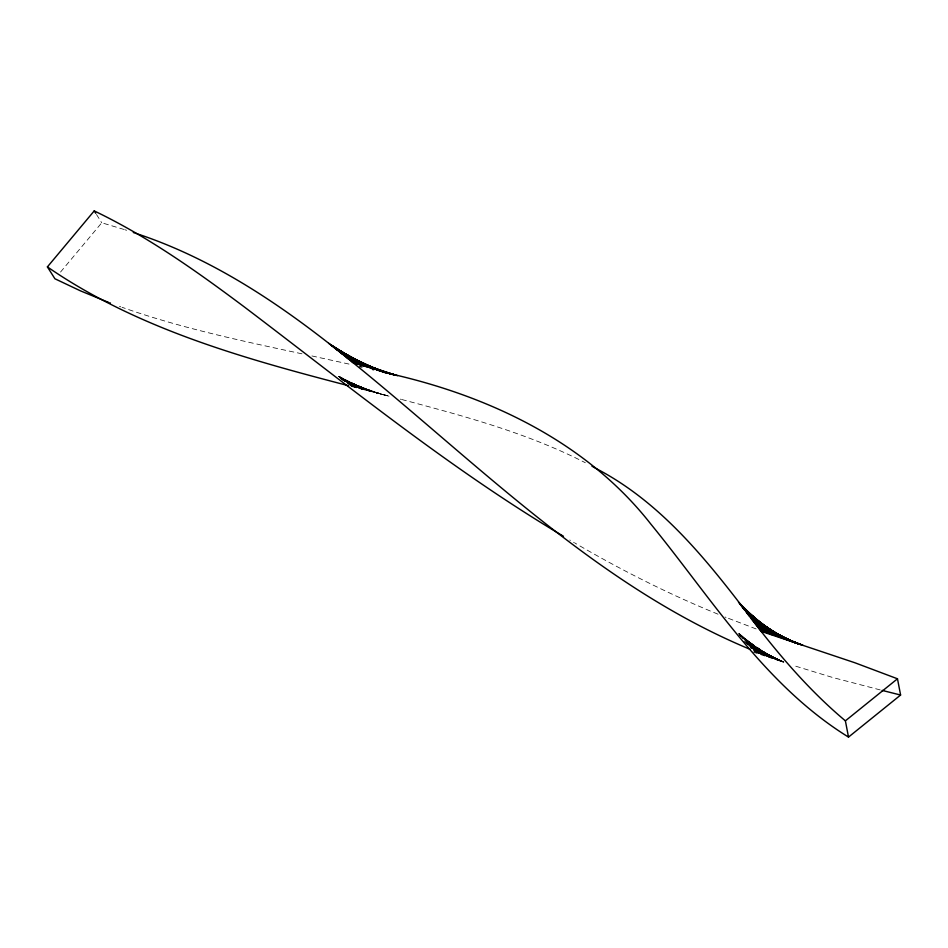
<?xml version="1.0" encoding="UTF-8"?>
<svg xmlns="http://www.w3.org/2000/svg" width="948" height="948" viewBox="0 0 948 948"><rect width="100%" height="100%" fill="white"/><g stroke="black" fill="none" stroke-linecap="round" stroke-linejoin="round"><path stroke-width="0.71" stroke-dasharray="4.74 3.56" d="M60.542 272.052L101.744 222.78L124.224 229.523M301.962 353.805C241.396 340.83 180.547 327.996 122.055 307.294M311.939 355.95L352.206 364.779M880.218 689.919L832.723 677.512L792.966 665.354M352.289 386.689L389.533 396.311M400.329 399.132L401.051 399.321M401.762 399.511C464.283 416.113 527.515 433.094 585.354 462.754M350.985 385.872L388.076 395.944M350.89 385.848L385.907 395.375L349.148 384.604M349.042 384.592L383.727 394.818L350.108 384.224M349.954 384.201L381.558 394.25L345.013 381.321M125.172 229.831L126.605 230.293M752.641 651.94L783.356 662.154M781.01 661.23L783.095 661.965L754.229 651.62L783.285 661.917M120.763 306.832L119.46 306.37M742.604 638.016L775.772 659.334L744.927 640.504L777.348 659.915L746.112 641.725L778.924 660.483L746.052 642.246L780.488 661.04L768.413 656.597M344.871 381.309L377.186 393.124L343.164 380.089M756.149 628.939L726.595 617.634M783.036 661.728L753.032 650.364L783.19 661.74M738.99 633.691L767.892 656.395L753.565 650.766M343.022 380.077L375.005 392.555L341.316 378.856M726.061 617.432L724.995 617.006M783.072 661.597L753.222 649.653L782.894 661.609M718.039 614.185C669.501 594.432 622.587 570.803 577.308 544.436M344.136 380.077L372.813 391.998L339.479 377.624M781.579 660.934L750.686 647.851L782.728 661.526L749.501 646.595L783.854 662.095L748.327 645.339L783.617 662.154L744.547 642.78L782.053 661.597L743.398 641.464L780.488 661.04M340.913 378.323L370.621 391.429L340.273 377.6M341.718 378.382L368.428 390.86L338.412 376.427M339.834 377.257L366.236 390.303L340.415 377.221M340.557 377.482L364.032 389.735L338.519 376.119M338.637 376.403L361.84 389.166L339.135 376.451M340.545 377.541L359.636 388.597L340.699 377.304M573.552 542.244L574.18 542.611M574.808 542.967L576.68 544.069M569.784 540.028L570.412 540.396M341.588 378.738L355.227 387.459L343.069 379.615M742.545 638.051L772.62 658.185L739.049 634.71M340.782 378.69L353.023 386.879L345.819 382.02M341.019 378.785L344.622 381.214M740.175 635.598L769.468 657L739.061 634.319M738.99 634.366L767.892 656.395M738.883 633.762L764.716 655.187L738.907 633.442M739.89 634.485L763.128 654.57L739.902 634.2M739.736 634.319L761.54 653.954L739.736 634.07M739.559 634.212L759.952 653.326L739.547 633.987M739.345 634.141L758.353 652.686L739.926 634.532M739.096 634.117L741.17 636.226M745.329 640.445L756.765 652.058L744.666 639.663M739.63 634.508L743.659 638.632M740.329 635.741L742.308 637.826M739.298 634.532L741.277 636.641M96.483 214.473L101.744 222.78M755.165 651.406L746.266 642.009L755.165 651.406"/><path stroke-width="1.42" d="M106.614 301.606L80.473 290.858L54.925 278.771L47.4 266.898L94.219 210.906C147.912 236.621 196.663 271.27 244.181 306.832C347.845 385.398 449.044 467.933 560.967 534.779M848.507 737.094L845.391 720.836L897.483 678.792L900.6 695.038L848.507 737.094C764.337 685.049 711.972 598.863 650.766 523.995C586.362 441.756 488.078 395.517 388.064 373.263M359.873 366.521L361.958 367.006M372.327 369.436L373.713 369.767M379.2 371.083L379.887 371.249M382.613 371.924L383.3 372.09L341.671 353.545C280.193 304.178 213.418 259.278 138.088 234.109M384.663 372.422L387.376 373.097L346.541 357.443L385.338 372.588L344.918 356.14L341.671 353.545L378.608 370.384L340.036 352.253L373.974 368.571M882.161 690.405L900.6 695.038M348.603 385.741C244.24 358.557 137.27 328.885 47.4 266.898M397.52 375.669L353.083 362.717L395.494 375.147L351.447 361.401L393.479 374.638L349.812 360.074L391.453 374.116L348.177 358.759L344.918 356.14L383.3 372.09M596.956 468.976C666.728 505.557 714.543 570.021 761.114 631.332L854.918 662.77L897.483 678.792M133.301 232.485L134.261 232.805M802.826 645.209L791.983 641.547M135.22 233.137L136.654 233.623M787.196 639.924L788.641 640.41L752.143 619.862L788.807 640.196L753.139 621.13L791.509 641.381L790.075 640.895M772.134 634.674L770.155 633.975M801.427 644.735L760.106 630.053L800.017 644.273L759.099 628.785L798.607 643.799L758.104 627.505L797.197 643.313L757.108 626.225L795.775 642.839L756.113 624.957L794.353 642.353L755.118 623.677L792.931 641.867L754.122 622.409L791.509 641.381M387.376 373.097L348.177 358.759C476.607 462.162 595.581 585.153 750.366 649.439M109.802 302.815L110.442 303.052M108.534 302.329L107.254 301.843M373.939 368.488L338.424 350.961L369.4 366.663M369.329 366.544L336.801 349.682L366.153 365.336M591.967 466.25L592.962 466.783M364.79 364.494L335.177 348.402L360.406 362.539M593.969 467.328L594.965 467.885M595.462 468.158L596.458 468.703M359.019 361.626L333.566 347.134L357.242 361.046M788.641 640.41L751.16 618.594L784.719 638.442L749.193 616.046L780.678 636.558M357.112 360.856L331.954 345.866L352.881 358.759M563.479 536.284L561.595 535.146M330.342 344.61L351.483 357.775M328.731 343.354L349.611 356.946M780.702 636.511L748.209 614.778L775.701 633.537M775.737 633.442L747.237 613.51L774.338 632.873M774.386 632.79L746.254 612.242L768.342 628.737M771.826 631.344L774.149 633.074M774.172 633.015L744.31 609.718L768.01 629.045M768.046 628.951L743.339 608.45L765.569 627.375M845.391 720.836C813.905 694.434 786.437 663.612 761.114 631.332M765.605 627.28L742.367 607.194L764.242 626.628M765.38 627.517L741.395 605.926L758.625 621.888M760.817 623.784L740.424 604.67L756.314 620.016M757.416 620.928L739.452 603.402L754.039 618.084M738.48 602.146L755.118 619.032M94.219 210.906L95.724 213.288"/></g></svg>
